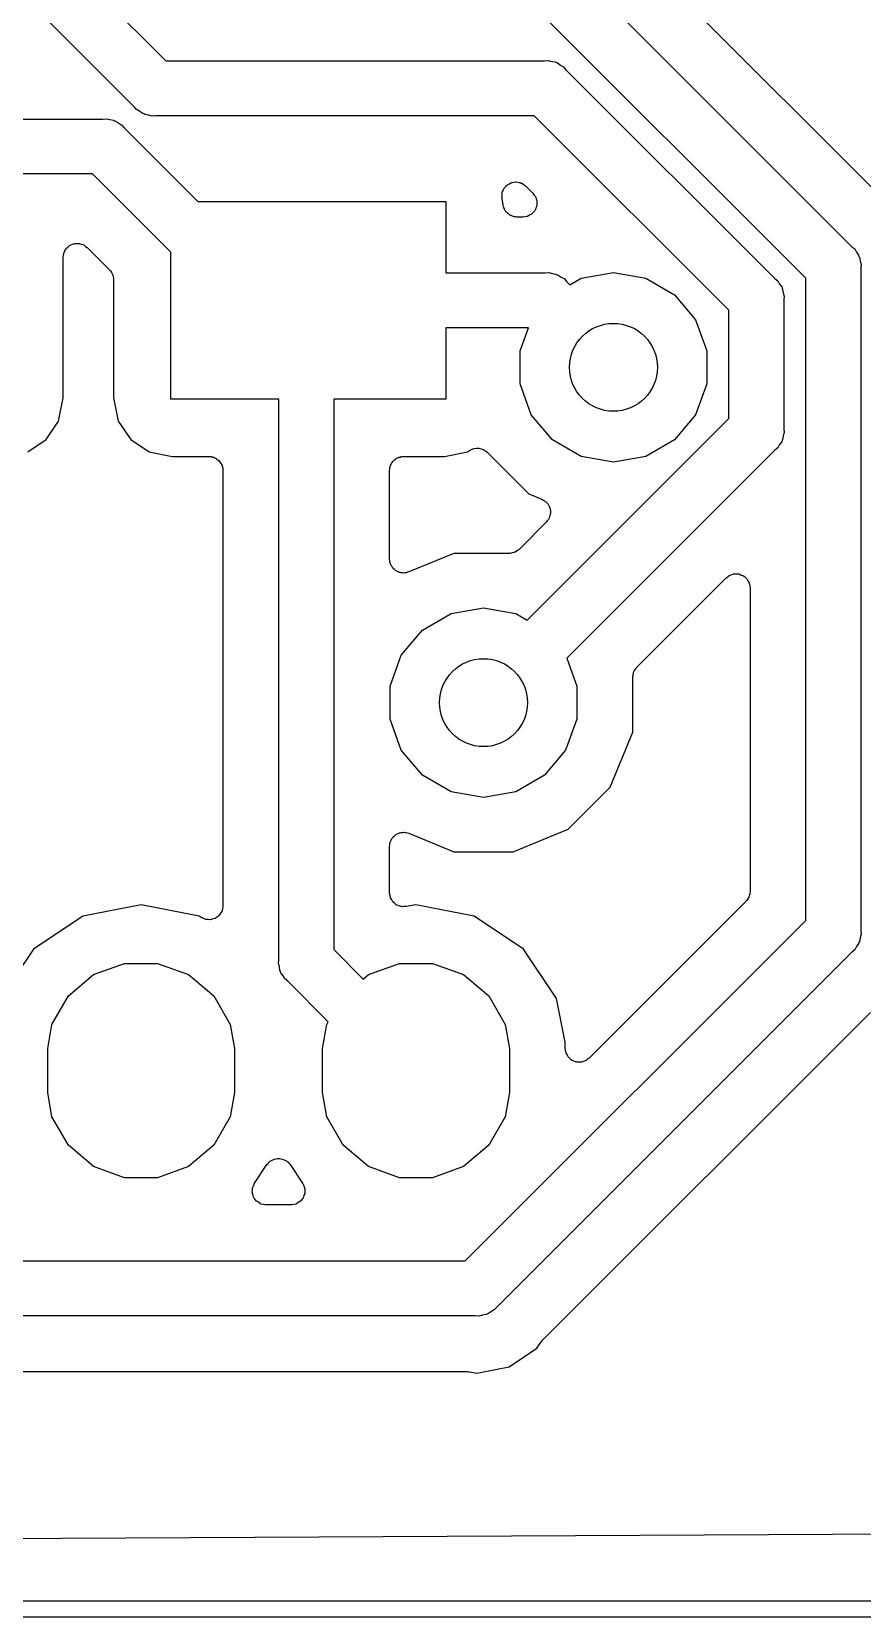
# Model space of a CAD drawing. Extents: x 92.1 to 192.1, y -135.1 to -45.9.
# Drawn here: x 121.2 to 128.75, y -135.07 to -120.64 of the extents above; entities that cross this region are included whole.
import ezdxf

# ---------------------------------------------------------------- set-up
doc = ezdxf.new("R2010")
doc.units = 0
doc.header["$MEASUREMENT"] = 0
doc.layers.add('BLACK', color=7, linetype='CONTINUOUS')

msp = doc.modelspace()

# ---------------------------------------------------------------- linework, layer by layer
at = {"layer": 'BLACK', "linetype": 'CONTINUOUS'}
for p, q in [((125.679, -119.617), (128.661, -122.6)), ((121.521, -120.008), (122.421, -120.908)), ((128.242, -122.888), (125.391, -120.036)), ((128.966, -122.186), (127.003, -120.223)), ((122.133, -121.327), (121.288, -120.482)), ((122.421, -120.908), (125.865, -120.908)), ((125.865, -120.908), (125.898, -120.905)), ((125.898, -120.905), (125.93, -120.914)), ((125.93, -120.914), (125.963, -120.919)), ((125.963, -120.919), (125.973, -120.925)), ((125.973, -120.925), (125.983, -120.928)), ((125.983, -120.928), (126.01, -120.947)), ((126.01, -120.947), (126.039, -120.964)), ((126.039, -120.964), (126.06, -120.989)), ((126.06, -120.989), (127.961, -122.89)), ((122.154, -121.352), (122.133, -121.327)), ((122.183, -121.369), (122.154, -121.352)), ((120.442, -121.438), (121.847, -121.438)), ((121.847, -121.438), (121.88, -121.436)), ((121.88, -121.436), (121.912, -121.444)), ((121.912, -121.444), (121.945, -121.45)), ((121.945, -121.45), (121.954, -121.455)), ((121.954, -121.455), (121.965, -121.458)), ((121.965, -121.458), (121.992, -121.477)), ((121.992, -121.477), (122.021, -121.494)), ((122.021, -121.494), (122.042, -121.519)), ((122.21, -121.388), (122.183, -121.369)), ((122.221, -121.391), (122.21, -121.388)), ((122.231, -121.397), (122.221, -121.391)), ((122.263, -121.402), (122.231, -121.397)), ((122.295, -121.411), (122.263, -121.402)), ((122.328, -121.408), (122.295, -121.411)), ((125.772, -121.408), (122.328, -121.408)), ((127.542, -123.178), (125.772, -121.408)), ((122.042, -121.519), (122.711, -122.188)), ((121.754, -121.938), (120.349, -121.938)), ((122.467, -122.651), (121.754, -121.938)), ((125.488, -122.091), (125.493, -122.077)), ((125.493, -122.077), (125.497, -122.071)), ((125.497, -122.071), (125.5, -122.065)), ((125.5, -122.065), (125.511, -122.054)), ((125.511, -122.054), (125.52, -122.042)), ((125.52, -122.042), (125.526, -122.039)), ((125.526, -122.039), (125.531, -122.034)), ((125.531, -122.034), (125.545, -122.027)), ((125.545, -122.027), (125.558, -122.019)), ((125.558, -122.019), (125.565, -122.018)), ((125.565, -122.018), (125.571, -122.015)), ((125.571, -122.015), (125.586, -122.014)), ((125.586, -122.014), (125.601, -122.011)), ((125.601, -122.011), (125.608, -122.012)), ((125.608, -122.012), (125.615, -122.011)), ((125.615, -122.011), (125.63, -122.015)), ((125.63, -122.015), (125.645, -122.017)), ((125.645, -122.017), (125.651, -122.021)), ((125.651, -122.021), (125.658, -122.023)), ((125.658, -122.023), (125.67, -122.031)), ((125.67, -122.031), (125.684, -122.039)), ((125.684, -122.039), (125.688, -122.044)), ((125.688, -122.044), (125.694, -122.048)), ((125.694, -122.048), (125.76, -122.114)), ((122.711, -122.188), (124.967, -122.188)), ((124.967, -122.188), (124.967, -122.838)), ((125.478, -122.149), (125.479, -122.134)), ((125.479, -122.156), (125.478, -122.149)), ((125.479, -122.118), (125.481, -122.112)), ((125.479, -122.134), (125.479, -122.118)), ((125.48, -122.163), (125.479, -122.156)), ((125.487, -122.201), (125.48, -122.163)), ((125.481, -122.105), (125.488, -122.091)), ((125.481, -122.112), (125.481, -122.105)), ((125.487, -122.203), (125.487, -122.201)), ((125.489, -122.214), (125.487, -122.203)), ((125.489, -122.225), (125.489, -122.214)), ((125.493, -122.236), (125.489, -122.225)), ((125.76, -122.114), (125.769, -122.127)), ((125.769, -122.127), (125.78, -122.14)), ((125.78, -122.14), (125.782, -122.145)), ((125.782, -122.145), (125.785, -122.15)), ((125.785, -122.15), (125.789, -122.166)), ((125.789, -122.166), (125.795, -122.181)), ((125.793, -122.231), (125.792, -122.236)), ((125.795, -122.225), (125.793, -122.231)), ((125.795, -122.181), (125.795, -122.187)), ((125.795, -122.187), (125.796, -122.192)), ((125.796, -122.192), (125.795, -122.209)), ((125.795, -122.209), (125.795, -122.225)), ((125.495, -122.247), (125.493, -122.236)), ((125.5, -122.256), (125.495, -122.247)), ((125.504, -122.267), (125.5, -122.256)), ((125.511, -122.275), (125.504, -122.267)), ((125.517, -122.285), (125.511, -122.275)), ((125.525, -122.292), (125.517, -122.285)), ((125.533, -122.301), (125.525, -122.292)), ((125.542, -122.306), (125.533, -122.301)), ((125.551, -122.313), (125.542, -122.306)), ((125.561, -122.317), (125.551, -122.313)), ((125.571, -122.323), (125.561, -122.317)), ((125.582, -122.325), (125.571, -122.323)), ((125.592, -122.328), (125.582, -122.325)), ((125.603, -122.328), (125.592, -122.328)), ((125.614, -122.33), (125.603, -122.328)), ((125.67, -122.33), (125.614, -122.33)), ((125.686, -122.328), (125.67, -122.33)), ((125.703, -122.326), (125.686, -122.328)), ((125.708, -122.324), (125.703, -122.326)), ((125.713, -122.323), (125.708, -122.324)), ((125.728, -122.314), (125.713, -122.323)), ((125.743, -122.307), (125.728, -122.314)), ((125.747, -122.303), (125.743, -122.307)), ((125.751, -122.301), (125.747, -122.303)), ((125.762, -122.288), (125.751, -122.301)), ((125.774, -122.276), (125.762, -122.288)), ((125.776, -122.271), (125.774, -122.276)), ((125.78, -122.267), (125.776, -122.271)), ((125.785, -122.251), (125.78, -122.267)), ((125.792, -122.236), (125.785, -122.251)), ((121.49, -122.68), (121.492, -122.664)), ((121.492, -122.664), (121.494, -122.658)), ((121.494, -122.658), (121.495, -122.653)), ((121.495, -122.653), (121.503, -122.639)), ((121.503, -122.639), (121.51, -122.624)), ((121.51, -122.624), (121.514, -122.62)), ((121.514, -122.62), (121.517, -122.615)), ((121.517, -122.615), (121.53, -122.604)), ((121.53, -122.604), (121.541, -122.592)), ((121.541, -122.592), (121.546, -122.59)), ((121.546, -122.59), (121.551, -122.586)), ((121.551, -122.586), (121.566, -122.581)), ((121.566, -122.581), (121.581, -122.574)), ((121.581, -122.574), (121.587, -122.573)), ((121.587, -122.573), (121.592, -122.571)), ((121.592, -122.571), (121.609, -122.571)), ((121.609, -122.571), (121.625, -122.57)), ((121.625, -122.57), (121.631, -122.571)), ((121.631, -122.571), (121.636, -122.571)), ((121.636, -122.571), (121.652, -122.577)), ((121.652, -122.577), (121.668, -122.581)), ((121.668, -122.581), (121.672, -122.584)), ((121.672, -122.584), (121.678, -122.586)), ((121.678, -122.586), (121.69, -122.597)), ((121.69, -122.597), (121.704, -122.607)), ((121.704, -122.607), (121.909, -122.812)), ((122.467, -123.988), (122.467, -122.651)), ((128.661, -122.6), (128.686, -122.621)), ((128.686, -122.621), (128.703, -122.65)), ((128.703, -122.65), (128.722, -122.677)), ((121.487, -122.696), (121.49, -122.68)), ((121.487, -123.976), (121.487, -122.696)), ((121.909, -122.812), (121.912, -122.816)), ((128.722, -122.677), (128.725, -122.688)), ((128.725, -122.688), (128.731, -122.697)), ((128.731, -122.697), (128.736, -122.73)), ((128.736, -122.73), (128.745, -122.762)), ((128.745, -122.762), (128.742, -122.795)), ((128.742, -122.795), (128.742, -128.825)), ((121.912, -122.816), (121.917, -122.82)), ((121.917, -122.82), (121.925, -122.834)), ((121.925, -122.834), (121.934, -122.848)), ((121.934, -122.848), (121.936, -122.853)), ((121.936, -122.853), (121.939, -122.858)), ((121.939, -122.858), (121.942, -122.874)), ((121.942, -122.874), (121.946, -122.89)), ((121.946, -122.89), (121.945, -122.896)), ((121.945, -122.896), (121.946, -122.902)), ((121.946, -122.902), (121.946, -123.976)), ((124.967, -122.838), (125.871, -122.838)), ((125.871, -122.838), (125.905, -122.836)), ((125.905, -122.836), (125.937, -122.844)), ((125.937, -122.844), (125.969, -122.85)), ((125.969, -122.85), (125.979, -122.855)), ((125.979, -122.855), (125.99, -122.858)), ((125.99, -122.858), (126.017, -122.877)), ((126.017, -122.877), (126.046, -122.894)), ((126.046, -122.894), (126.067, -122.919)), ((126.067, -122.919), (126.094, -122.946)), ((126.094, -122.946), (126.197, -122.887)), ((126.197, -122.887), (126.492, -122.835)), ((126.492, -122.835), (126.787, -122.887)), ((126.787, -122.887), (127.047, -123.037)), ((127.961, -122.89), (127.986, -122.911)), ((127.986, -122.911), (128.003, -122.94)), ((128.003, -122.94), (128.022, -122.967)), ((128.242, -128.732), (128.242, -122.888)), ((127.047, -123.037), (127.239, -123.266)), ((128.022, -122.967), (128.025, -122.977)), ((128.025, -122.977), (128.031, -122.987)), ((128.031, -122.987), (128.036, -123.02)), ((128.036, -123.02), (128.045, -123.052)), ((128.045, -123.052), (128.042, -123.085)), ((128.042, -123.085), (128.042, -124.257)), ((127.542, -124.164), (127.542, -123.178)), ((125.718, -123.338), (124.967, -123.338)), ((124.967, -123.338), (124.967, -123.988)), ((125.642, -123.548), (125.718, -123.338)), ((127.239, -123.266), (127.342, -123.548)), ((125.642, -123.848), (125.642, -123.548)), ((127.342, -123.548), (127.342, -123.848)), ((125.745, -124.13), (125.642, -123.848)), ((127.342, -123.848), (127.239, -124.13)), ((121.445, -124.187), (121.487, -123.976)), ((121.946, -123.976), (121.988, -124.187)), ((123.448, -123.988), (122.467, -123.988)), ((123.448, -129.09), (123.448, -123.988)), ((124.967, -123.988), (123.948, -123.988)), ((123.948, -123.988), (123.948, -128.998)), ((121.333, -124.355), (121.445, -124.187)), ((121.988, -124.187), (122.101, -124.355)), ((125.708, -125.999), (127.542, -124.164)), ((125.937, -124.359), (125.745, -124.13)), ((127.239, -124.13), (127.047, -124.359)), ((121.165, -124.467), (121.333, -124.355)), ((122.101, -124.355), (122.269, -124.467)), ((126.197, -124.509), (125.937, -124.359)), ((127.047, -124.359), (126.787, -124.509)), ((128.022, -124.375), (128.003, -124.402)), ((128.025, -124.364), (128.022, -124.375)), ((128.031, -124.355), (128.025, -124.364)), ((128.036, -124.322), (128.031, -124.355)), ((128.045, -124.29), (128.036, -124.322)), ((128.042, -124.257), (128.045, -124.29)), ((122.269, -124.467), (122.479, -124.509)), ((122.479, -124.509), (122.813, -124.509)), ((122.813, -124.509), (122.824, -124.511)), ((122.824, -124.511), (122.835, -124.511)), ((122.835, -124.511), (122.845, -124.515)), ((122.845, -124.515), (122.856, -124.516)), ((122.856, -124.516), (122.866, -124.522)), ((122.866, -124.522), (122.876, -124.526)), ((122.876, -124.526), (122.885, -124.533)), ((122.885, -124.533), (122.895, -124.539)), ((122.895, -124.539), (122.902, -124.547)), ((124.494, -124.547), (124.501, -124.539)), ((124.501, -124.539), (124.511, -124.533)), ((124.511, -124.533), (124.519, -124.526)), ((124.519, -124.526), (124.53, -124.522)), ((124.53, -124.522), (124.54, -124.516)), ((124.54, -124.516), (124.551, -124.515)), ((124.551, -124.515), (124.561, -124.511)), ((124.561, -124.511), (124.572, -124.511)), ((124.572, -124.511), (124.583, -124.509)), ((124.583, -124.509), (124.954, -124.509)), ((124.954, -124.509), (125.165, -124.467)), ((125.165, -124.467), (125.184, -124.455)), ((125.184, -124.455), (125.202, -124.446)), ((125.202, -124.446), (125.221, -124.437)), ((125.221, -124.437), (125.223, -124.437)), ((125.223, -124.437), (125.224, -124.437)), ((125.224, -124.437), (125.245, -124.435)), ((125.245, -124.435), (125.265, -124.434)), ((125.265, -124.434), (125.266, -124.434)), ((125.266, -124.434), (125.268, -124.434)), ((125.268, -124.434), (125.288, -124.44)), ((125.288, -124.44), (125.308, -124.445)), ((125.308, -124.445), (125.309, -124.446)), ((125.309, -124.446), (125.31, -124.446)), ((125.31, -124.446), (125.327, -124.458)), ((125.327, -124.458), (125.344, -124.47)), ((125.344, -124.47), (125.723, -124.849)), ((127.961, -124.452), (126.067, -126.346)), ((126.492, -124.561), (126.197, -124.509)), ((126.787, -124.509), (126.492, -124.561)), ((127.986, -124.431), (127.961, -124.452)), ((128.003, -124.402), (127.986, -124.431)), ((122.902, -124.547), (122.91, -124.554)), ((122.91, -124.554), (122.916, -124.564)), ((122.916, -124.564), (122.923, -124.572)), ((122.923, -124.572), (122.927, -124.583)), ((122.927, -124.583), (122.932, -124.592)), ((122.932, -124.592), (122.934, -124.603)), ((122.934, -124.603), (122.938, -124.614)), ((122.938, -124.614), (122.938, -124.625)), ((122.938, -124.625), (122.94, -124.636)), ((122.94, -124.636), (122.94, -128.6)), ((124.456, -124.636), (124.458, -124.625)), ((124.456, -125.444), (124.456, -124.636)), ((124.458, -124.614), (124.462, -124.603)), ((124.458, -124.625), (124.458, -124.614)), ((124.462, -124.603), (124.464, -124.592)), ((124.464, -124.592), (124.469, -124.583)), ((124.469, -124.583), (124.473, -124.572)), ((124.473, -124.572), (124.48, -124.564)), ((124.48, -124.564), (124.486, -124.554)), ((124.486, -124.554), (124.494, -124.547)), ((125.723, -124.849), (125.841, -124.898)), ((125.841, -124.898), (125.853, -124.906)), ((125.853, -124.906), (125.865, -124.912)), ((125.865, -124.912), (125.871, -124.918)), ((125.871, -124.918), (125.878, -124.922)), ((125.878, -124.922), (125.887, -124.933)), ((125.887, -124.933), (125.897, -124.943)), ((125.897, -124.943), (125.9, -124.95)), ((125.9, -124.95), (125.905, -124.957)), ((125.905, -124.957), (125.909, -124.97)), ((125.909, -124.97), (125.915, -124.983)), ((125.882, -125.105), (125.633, -125.355)), ((125.89, -125.094), (125.882, -125.105)), ((125.9, -125.084), (125.89, -125.094)), ((125.903, -125.076), (125.9, -125.084)), ((125.908, -125.069), (125.903, -125.076)), ((125.911, -125.056), (125.908, -125.069)), ((125.917, -125.043), (125.911, -125.056)), ((125.915, -124.983), (125.916, -124.991)), ((125.916, -124.991), (125.919, -124.999)), ((125.919, -125.027), (125.917, -125.035)), ((125.917, -125.035), (125.917, -125.043)), ((125.919, -124.999), (125.918, -125.013)), ((125.918, -125.013), (125.919, -125.027)), ((125.04, -125.392), (124.632, -125.561)), ((125.543, -125.392), (125.04, -125.392)), ((125.549, -125.391), (125.543, -125.392)), ((125.554, -125.392), (125.549, -125.391)), ((125.57, -125.387), (125.554, -125.392)), ((125.587, -125.385), (125.57, -125.387)), ((125.591, -125.382), (125.587, -125.385)), ((125.597, -125.38), (125.591, -125.382)), ((125.61, -125.371), (125.597, -125.38)), ((125.625, -125.362), (125.61, -125.371)), ((125.628, -125.358), (125.625, -125.362)), ((125.633, -125.355), (125.628, -125.358)), ((124.458, -125.457), (124.456, -125.444)), ((124.459, -125.471), (124.458, -125.457)), ((124.462, -125.479), (124.459, -125.471)), ((124.464, -125.487), (124.462, -125.479)), ((124.471, -125.499), (124.464, -125.487)), ((124.476, -125.512), (124.471, -125.499)), ((124.482, -125.518), (124.476, -125.512)), ((124.486, -125.525), (124.482, -125.518)), ((124.496, -125.534), (124.486, -125.525)), ((124.506, -125.545), (124.496, -125.534)), ((124.513, -125.548), (124.506, -125.545)), ((124.519, -125.554), (124.513, -125.548)), ((124.533, -125.559), (124.519, -125.554)), ((124.545, -125.565), (124.533, -125.559)), ((124.553, -125.566), (124.545, -125.565)), ((124.561, -125.569), (124.553, -125.566)), ((124.575, -125.569), (124.561, -125.569)), ((124.589, -125.571), (124.575, -125.569)), ((124.597, -125.569), (124.589, -125.571)), ((124.605, -125.569), (124.597, -125.569)), ((124.618, -125.564), (124.605, -125.569)), ((124.632, -125.561), (124.618, -125.564)), ((126.705, -126.427), (127.517, -125.615)), ((127.517, -125.615), (127.531, -125.605)), ((127.531, -125.605), (127.544, -125.594)), ((127.544, -125.594), (127.549, -125.593)), ((127.549, -125.593), (127.553, -125.589)), ((127.553, -125.589), (127.569, -125.585)), ((127.569, -125.585), (127.585, -125.579)), ((127.585, -125.579), (127.591, -125.579)), ((127.591, -125.579), (127.596, -125.578)), ((127.596, -125.578), (127.612, -125.579)), ((127.612, -125.579), (127.629, -125.579)), ((127.629, -125.579), (127.634, -125.581)), ((127.634, -125.581), (127.64, -125.582)), ((127.64, -125.582), (127.655, -125.589)), ((127.655, -125.589), (127.671, -125.594)), ((127.671, -125.594), (127.675, -125.598)), ((127.675, -125.598), (127.68, -125.6)), ((127.68, -125.6), (127.692, -125.612)), ((127.692, -125.612), (127.704, -125.623)), ((127.704, -125.623), (127.707, -125.628)), ((127.707, -125.628), (127.711, -125.632)), ((127.711, -125.632), (127.718, -125.647)), ((127.718, -125.647), (127.726, -125.661)), ((127.726, -125.661), (127.727, -125.667)), ((127.727, -125.667), (127.73, -125.672)), ((127.73, -125.672), (127.731, -125.688)), ((127.731, -125.688), (127.734, -125.704)), ((127.734, -125.704), (127.734, -128.469)), ((124.755, -126.089), (125.015, -125.939)), ((125.015, -125.939), (125.31, -125.887)), ((125.31, -125.887), (125.605, -125.939)), ((125.605, -125.939), (125.708, -125.999)), ((124.562, -126.319), (124.755, -126.089)), ((124.46, -126.6), (124.562, -126.319)), ((126.067, -126.346), (126.16, -126.6)), ((126.668, -126.506), (126.673, -126.49)), ((126.669, -126.511), (126.668, -126.506)), ((126.668, -126.517), (126.669, -126.511)), ((126.668, -127.02), (126.668, -126.517)), ((126.673, -126.49), (126.675, -126.473)), ((126.675, -126.473), (126.678, -126.468)), ((126.678, -126.468), (126.68, -126.463)), ((126.68, -126.463), (126.689, -126.449)), ((126.689, -126.449), (126.697, -126.435)), ((126.697, -126.435), (126.702, -126.432)), ((126.702, -126.432), (126.705, -126.427)), ((124.46, -126.9), (124.46, -126.6)), ((126.16, -126.6), (126.16, -126.9)), ((124.562, -127.182), (124.46, -126.9)), ((126.16, -126.9), (126.057, -127.182)), ((126.461, -127.519), (126.668, -127.02)), ((124.755, -127.411), (124.562, -127.182)), ((126.057, -127.182), (125.865, -127.411)), ((125.015, -127.561), (124.755, -127.411)), ((125.865, -127.411), (125.605, -127.561)), ((125.31, -127.613), (125.015, -127.561)), ((125.605, -127.561), (125.31, -127.613)), ((126.079, -127.901), (126.461, -127.519)), ((124.464, -128.013), (124.471, -128.001)), ((124.471, -128.001), (124.476, -127.988)), ((124.476, -127.988), (124.482, -127.982)), ((124.482, -127.982), (124.486, -127.975)), ((124.486, -127.975), (124.496, -127.966)), ((124.496, -127.966), (124.506, -127.956)), ((124.506, -127.956), (124.513, -127.952)), ((124.513, -127.952), (124.519, -127.947)), ((124.519, -127.947), (124.533, -127.942)), ((124.533, -127.942), (124.545, -127.935)), ((124.545, -127.935), (124.553, -127.934)), ((124.553, -127.934), (124.561, -127.931)), ((124.561, -127.931), (124.575, -127.931)), ((124.575, -127.931), (124.589, -127.93)), ((124.589, -127.93), (124.597, -127.931)), ((124.597, -127.931), (124.605, -127.931)), ((124.605, -127.931), (124.618, -127.936)), ((124.618, -127.936), (124.632, -127.939)), ((124.632, -127.939), (125.04, -128.108)), ((125.58, -128.108), (126.079, -127.901)), ((124.456, -128.056), (124.458, -128.043)), ((124.456, -128.482), (124.456, -128.056)), ((124.458, -128.043), (124.459, -128.029)), ((124.459, -128.029), (124.462, -128.021)), ((124.462, -128.021), (124.464, -128.013)), ((125.04, -128.108), (125.58, -128.108)), ((124.456, -128.483), (124.456, -128.482)), ((124.456, -128.485), (124.456, -128.483)), ((124.46, -128.505), (124.456, -128.485)), ((124.464, -128.526), (124.46, -128.505)), ((124.464, -128.527), (124.464, -128.526)), ((124.465, -128.528), (124.464, -128.527)), ((124.475, -128.546), (124.465, -128.528)), ((124.486, -128.564), (124.475, -128.546)), ((124.487, -128.565), (124.486, -128.564)), ((124.488, -128.566), (124.487, -128.565)), ((124.504, -128.579), (124.488, -128.566)), ((124.519, -128.592), (124.504, -128.579)), ((127.697, -128.559), (126.27, -129.986)), ((127.7, -128.555), (127.697, -128.559)), ((127.704, -128.551), (127.7, -128.555)), ((127.713, -128.537), (127.704, -128.551)), ((127.722, -128.523), (127.713, -128.537)), ((127.724, -128.518), (127.722, -128.523)), ((127.726, -128.513), (127.724, -128.518)), ((127.729, -128.497), (127.726, -128.513)), ((127.734, -128.481), (127.729, -128.497)), ((127.734, -128.469), (127.733, -128.475)), ((127.733, -128.475), (127.734, -128.481)), ((121.666, -128.695), (121.217, -128.995)), ((122.196, -128.589), (121.666, -128.695)), ((122.725, -128.695), (122.196, -128.589)), ((122.742, -128.706), (122.725, -128.695)), ((122.746, -128.708), (122.742, -128.706)), ((122.75, -128.71), (122.746, -128.708)), ((122.766, -128.716), (122.75, -128.71)), ((122.783, -128.724), (122.766, -128.716)), ((122.787, -128.724), (122.783, -128.724)), ((122.791, -128.725), (122.787, -128.724)), ((122.809, -128.725), (122.791, -128.725)), ((122.827, -128.727), (122.809, -128.725)), ((122.831, -128.725), (122.827, -128.727)), ((122.835, -128.725), (122.831, -128.725)), ((122.852, -128.719), (122.835, -128.725)), ((122.869, -128.714), (122.852, -128.719)), ((122.873, -128.712), (122.869, -128.714)), ((122.877, -128.71), (122.873, -128.712)), ((122.89, -128.699), (122.877, -128.71)), ((122.905, -128.688), (122.89, -128.699)), ((122.907, -128.685), (122.905, -128.688)), ((122.91, -128.682), (122.907, -128.685)), ((122.919, -128.666), (122.91, -128.682)), ((122.929, -128.651), (122.919, -128.666)), ((122.93, -128.647), (122.929, -128.651)), ((122.932, -128.644), (122.93, -128.647)), ((122.935, -128.626), (122.932, -128.644)), ((122.94, -128.609), (122.935, -128.626)), ((122.94, -128.6), (122.939, -128.604)), ((122.939, -128.604), (122.94, -128.609)), ((124.521, -128.593), (124.519, -128.592)), ((124.522, -128.593), (124.521, -128.593)), ((124.542, -128.6), (124.522, -128.593)), ((124.561, -128.607), (124.542, -128.6)), ((124.562, -128.607), (124.561, -128.607)), ((124.564, -128.608), (124.562, -128.607)), ((124.584, -128.607), (124.564, -128.608)), ((124.605, -128.607), (124.584, -128.607)), ((124.606, -128.607), (124.605, -128.607)), ((124.608, -128.607), (124.606, -128.607)), ((124.696, -128.589), (124.608, -128.607)), ((125.225, -128.695), (124.696, -128.589)), ((125.675, -128.995), (125.225, -128.695)), ((125.144, -131.83), (128.242, -128.732)), ((128.745, -128.858), (128.736, -128.89)), ((128.742, -128.825), (128.745, -128.858)), ((121.217, -128.995), (121.051, -129.242)), ((123.948, -128.998), (124.217, -129.266)), ((125.975, -129.444), (125.675, -128.995)), ((128.686, -128.999), (128.661, -129.021)), ((128.703, -128.97), (128.686, -128.999)), ((128.722, -128.943), (128.703, -128.97)), ((128.725, -128.933), (128.722, -128.943)), ((128.731, -128.923), (128.725, -128.933)), ((128.736, -128.89), (128.731, -128.923)), ((121.764, -129.226), (122.046, -129.124)), ((122.046, -129.124), (122.345, -129.124)), ((122.345, -129.124), (122.627, -129.226)), ((123.445, -129.123), (123.448, -129.09)), ((123.454, -129.155), (123.445, -129.123)), ((123.459, -129.188), (123.454, -129.155)), ((124.264, -129.226), (124.546, -129.124)), ((124.546, -129.124), (124.845, -129.124)), ((124.845, -129.124), (125.127, -129.226)), ((128.661, -129.021), (125.433, -132.249)), ((121.534, -129.419), (121.764, -129.226)), ((122.627, -129.226), (122.857, -129.419)), ((123.465, -129.198), (123.459, -129.188)), ((123.468, -129.208), (123.465, -129.198)), ((123.487, -129.236), (123.468, -129.208)), ((123.504, -129.264), (123.487, -129.236)), ((123.529, -129.286), (123.504, -129.264)), ((123.898, -129.655), (123.529, -129.286)), ((124.217, -129.266), (124.264, -129.226)), ((125.127, -129.226), (125.357, -129.419)), ((121.385, -129.679), (121.534, -129.419)), ((122.857, -129.419), (123.007, -129.679)), ((125.357, -129.419), (125.507, -129.679)), ((126.054, -129.84), (125.975, -129.444)), ((125.846, -132.554), (128.829, -129.571)), ((121.346, -129.899), (121.385, -129.679)), ((123.007, -129.679), (123.046, -129.899)), ((123.846, -129.899), (123.885, -129.679)), ((123.885, -129.679), (123.898, -129.655)), ((125.507, -129.679), (125.546, -129.899)), ((126.054, -129.896), (126.054, -129.84)), ((121.346, -130.298), (121.346, -129.899)), ((123.046, -129.899), (123.046, -130.298)), ((123.846, -130.298), (123.846, -129.899)), ((125.546, -129.899), (125.546, -130.298)), ((126.056, -129.912), (126.054, -129.896)), ((126.058, -129.929), (126.056, -129.912)), ((126.06, -129.934), (126.058, -129.929)), ((126.061, -129.939), (126.06, -129.934)), ((126.07, -129.954), (126.061, -129.939)), ((126.077, -129.969), (126.07, -129.954)), ((126.081, -129.973), (126.077, -129.969)), ((126.083, -129.977), (126.081, -129.973)), ((126.096, -129.988), (126.083, -129.977)), ((126.108, -130), (126.096, -129.988)), ((126.113, -130.002), (126.108, -130)), ((126.117, -130.006), (126.113, -130.002)), ((126.133, -130.012), (126.117, -130.006)), ((126.148, -130.019), (126.133, -130.012)), ((126.153, -130.019), (126.148, -130.019)), ((126.159, -130.021), (126.153, -130.019)), ((126.175, -130.021), (126.159, -130.021)), ((126.192, -130.022), (126.175, -130.021)), ((126.197, -130.021), (126.192, -130.022)), ((126.203, -130.021), (126.197, -130.021)), ((126.218, -130.015), (126.203, -130.021)), ((126.234, -130.011), (126.218, -130.015)), ((126.239, -130.008), (126.234, -130.011)), ((126.244, -130.006), (126.239, -130.008)), ((126.257, -129.995), (126.244, -130.006)), ((126.27, -129.986), (126.257, -129.995)), ((121.385, -130.519), (121.346, -130.298)), ((123.046, -130.298), (123.007, -130.519)), ((123.885, -130.519), (123.846, -130.298)), ((125.546, -130.298), (125.507, -130.519)), ((121.534, -130.779), (121.385, -130.519)), ((123.007, -130.519), (122.857, -130.779)), ((124.034, -130.779), (123.885, -130.519)), ((125.507, -130.519), (125.357, -130.779)), ((121.764, -130.971), (121.534, -130.779)), ((122.857, -130.779), (122.627, -130.971)), ((124.264, -130.971), (124.034, -130.779)), ((125.357, -130.779), (125.127, -130.971)), ((122.046, -131.074), (121.764, -130.971)), ((122.627, -130.971), (122.345, -131.074)), ((123.227, -131.124), (123.34, -130.955)), ((123.34, -130.955), (123.35, -130.945)), ((123.35, -130.945), (123.358, -130.934)), ((123.358, -130.934), (123.365, -130.93)), ((123.365, -130.93), (123.371, -130.924)), ((123.371, -130.924), (123.383, -130.917)), ((123.383, -130.917), (123.394, -130.91)), ((123.394, -130.91), (123.403, -130.908)), ((123.403, -130.908), (123.41, -130.904)), ((123.41, -130.904), (123.424, -130.903)), ((123.424, -130.903), (123.437, -130.899)), ((123.437, -130.899), (123.446, -130.9)), ((123.446, -130.9), (123.454, -130.899)), ((123.454, -130.899), (123.467, -130.903)), ((123.467, -130.903), (123.481, -130.904)), ((123.481, -130.904), (123.489, -130.908)), ((123.489, -130.908), (123.497, -130.91)), ((123.497, -130.91), (123.508, -130.917)), ((123.508, -130.917), (123.521, -130.924)), ((123.521, -130.924), (123.526, -130.93)), ((123.526, -130.93), (123.533, -130.934)), ((123.533, -130.934), (123.542, -130.945)), ((123.542, -130.945), (123.551, -130.955)), ((123.551, -130.955), (123.664, -131.124)), ((124.546, -131.074), (124.264, -130.971)), ((125.127, -130.971), (124.845, -131.074)), ((122.345, -131.074), (122.046, -131.074)), ((123.208, -131.173), (123.209, -131.169)), ((123.208, -131.191), (123.208, -131.173)), ((123.209, -131.165), (123.217, -131.148)), ((123.209, -131.169), (123.209, -131.165)), ((123.217, -131.148), (123.223, -131.132)), ((123.223, -131.132), (123.225, -131.128)), ((123.225, -131.128), (123.227, -131.124)), ((123.664, -131.124), (123.666, -131.128)), ((123.666, -131.128), (123.669, -131.132)), ((123.669, -131.132), (123.675, -131.148)), ((123.675, -131.148), (123.682, -131.165)), ((123.682, -131.165), (123.682, -131.169)), ((123.682, -131.169), (123.684, -131.173)), ((123.684, -131.173), (123.684, -131.191)), ((124.845, -131.074), (124.546, -131.074)), ((123.206, -131.209), (123.208, -131.191)), ((123.208, -131.213), (123.206, -131.209)), ((123.208, -131.217), (123.208, -131.213)), ((123.214, -131.234), (123.208, -131.217)), ((123.219, -131.251), (123.214, -131.234)), ((123.221, -131.255), (123.219, -131.251)), ((123.223, -131.259), (123.221, -131.255)), ((123.234, -131.272), (123.223, -131.259)), ((123.245, -131.287), (123.234, -131.272)), ((123.248, -131.289), (123.245, -131.287)), ((123.251, -131.292), (123.248, -131.289)), ((123.267, -131.301), (123.251, -131.292)), ((123.282, -131.311), (123.267, -131.301)), ((123.286, -131.312), (123.282, -131.311)), ((123.289, -131.314), (123.286, -131.312)), ((123.307, -131.317), (123.289, -131.314)), ((123.324, -131.322), (123.307, -131.317)), ((123.329, -131.321), (123.324, -131.322)), ((123.333, -131.322), (123.329, -131.321)), ((123.559, -131.322), (123.333, -131.322)), ((123.563, -131.321), (123.559, -131.322)), ((123.567, -131.322), (123.563, -131.321)), ((123.584, -131.317), (123.567, -131.322)), ((123.602, -131.314), (123.584, -131.317)), ((123.606, -131.312), (123.602, -131.314)), ((123.61, -131.311), (123.606, -131.312)), ((123.625, -131.301), (123.61, -131.311)), ((123.64, -131.292), (123.625, -131.301)), ((123.643, -131.289), (123.64, -131.292)), ((123.646, -131.287), (123.643, -131.289)), ((123.657, -131.272), (123.646, -131.287)), ((123.669, -131.259), (123.657, -131.272)), ((123.67, -131.255), (123.669, -131.259)), ((123.672, -131.251), (123.67, -131.255)), ((123.677, -131.234), (123.672, -131.251)), ((123.684, -131.217), (123.677, -131.234)), ((123.684, -131.191), (123.685, -131.209)), ((123.685, -131.209), (123.684, -131.213)), ((123.684, -131.213), (123.684, -131.217)), ((111.254, -131.83), (125.144, -131.83)), ((125.237, -132.33), (111.161, -132.33)), ((125.27, -132.333), (125.237, -132.33)), ((125.302, -132.324), (125.27, -132.333)), ((125.335, -132.319), (125.302, -132.324)), ((125.345, -132.313), (125.335, -132.319)), ((125.355, -132.31), (125.345, -132.313)), ((125.382, -132.291), (125.355, -132.31)), ((125.411, -132.274), (125.382, -132.291)), ((125.433, -132.249), (125.411, -132.274)), ((125.795, -132.626), (125.83, -132.574)), ((125.83, -132.574), (125.838, -132.565)), ((125.838, -132.565), (125.846, -132.554)), ((125.544, -132.794), (125.795, -132.626)), ((111.238, -132.838), (125.161, -132.838)), ((125.161, -132.838), (125.173, -132.84)), ((125.173, -132.84), (125.186, -132.84)), ((125.186, -132.84), (125.248, -132.853)), ((125.248, -132.853), (125.31, -132.84)), ((125.31, -132.84), (125.544, -132.794)), ((125.31, -132.84), (125.31, -132.84)), ((170.442, -134.102), (109.936, -134.417)), ((92.275, -134.925), (191.925, -134.925)), ((191.987, -135.075), (92.1934, -135.075))]:
    msp.add_line(p, q, dxfattribs=at)
at = {"layer": 'BLACK'}
for centre in [(126.492, -123.698), (125.31, -126.75)]:
    msp.add_circle(centre, 0.4, dxfattribs=at)

doc.saveas('drawing.dxf')
